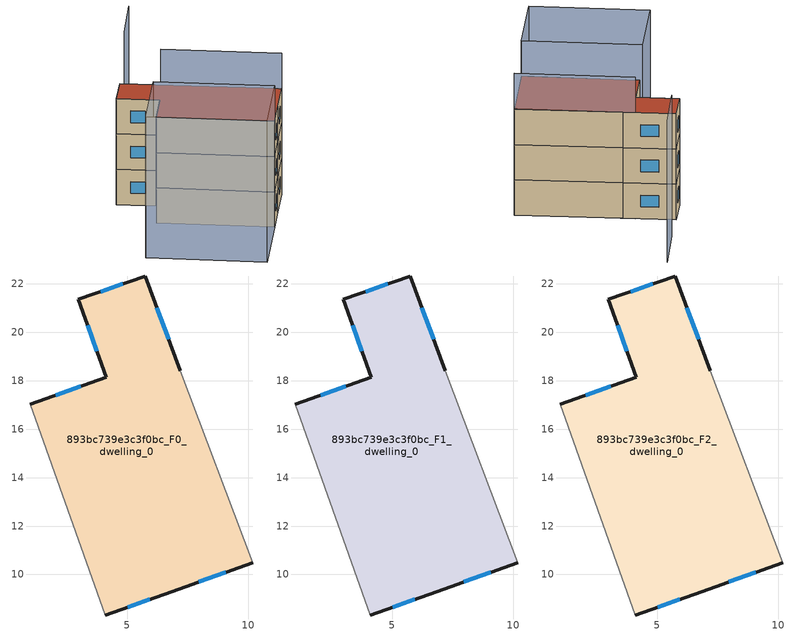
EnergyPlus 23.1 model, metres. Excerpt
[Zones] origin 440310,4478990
893bc739e3c3f0bc_F0_dwelling_0
 floor ground (EU_floor_Construction): 5.75,22.32 7.2,18.42 10.19,10.49 6.85,9.29 4.11,8.33 1.01,17.03 4.14,18.15 2.99,21.36 z0
 wall outside (EU_wall_Construction): 4.11,8.33 6.85,9.29 10.19,10.49 / 7.2,18.42 5.75,22.32 2.99,21.36 4.14,18.15 1.01,17.03 z0:3
 wall adiabatic (EU_wall_Construction): 10.19,10.49 7.2,18.42 / 1.01,17.03 4.11,8.33 z0:3
 window (EU_Window_Construction): 7.97,9.69 9.07,10.09 / 5.02,8.65 5.94,8.97 / 3.09,17.78 2.05,17.41 / 3.38,20.28 3.76,19.22 / 4.83,22 3.91,21.68 / 6.71,19.72 6.24,21.02 z1:2
893bc739e3c3f0bc_F1_dwelling_0
 floor to 893bc739e3c3f0bc_F0_dwelling_0 (EU_floor_Construction): 5.75,22.32 7.2,18.42 10.19,10.49 6.85,9.29 4.11,8.33 1,17.03 4.14,18.15 2.99,21.36 z3
 wall outside (EU_wall_Construction): 4.11,8.33 6.85,9.29 10.19,10.49 / 7.2,18.42 5.75,22.32 2.99,21.36 4.14,18.15 1.01,17.03 z3:6
 wall adiabatic (EU_wall_Construction): 10.19,10.49 7.2,18.42 / 1.01,17.03 4.11,8.33 z3:6
 window (EU_Window_Construction): 7.97,9.69 9.07,10.09 / 5.02,8.65 5.94,8.97 / 3.09,17.78 2.05,17.41 / 3.38,20.28 3.76,19.22 / 4.83,22 3.91,21.68 / 6.71,19.72 6.24,21.02 z4:5
893bc739e3c3f0bc_F2_dwelling_0
 floor to 893bc739e3c3f0bc_F1_dwelling_0 (EU_floor_Construction): 5.75,22.32 7.2,18.42 10.19,10.49 6.85,9.29 4.11,8.33 1,17.03 4.14,18.15 2.99,21.36 z6
 wall outside (EU_wall_Construction): 4.11,8.33 6.85,9.29 10.19,10.49 / 7.2,18.42 5.75,22.32 2.99,21.36 4.14,18.15 1.01,17.03 z6:9
 wall adiabatic (EU_wall_Construction): 10.19,10.49 7.2,18.42 / 1.01,17.03 4.11,8.33 z6:9
 window (EU_Window_Construction): 7.97,9.69 9.07,10.09 / 5.02,8.65 5.94,8.97 / 3.09,17.78 2.05,17.41 / 3.38,20.28 3.76,19.22 / 4.83,22 3.91,21.68 / 6.71,19.72 6.24,21.02 z7:8
 roof outside (EU_roof_Construction): 10.19,10.49 7.2,18.42 5.75,22.32 2.99,21.36 4.14,18.15 1.01,17.03 4.11,8.33 6.85,9.29 z9
shading: 10.07,10.43 6.87,19.34 / 13.47,25.07 8.81,23.33 / 4.13,8.33 -2.22,6.06 / -2.22,6.06 -5.42,14.99 / -5.42,14.99 0.92,17.26 / 0.92,17.26 4.13,8.33 z0:12
[Building]
EU S2 Campaign: North Axis=0; Terrain=City; Solar Distribution=FullExterior
[Site:Location]
Madrid: Latitude=40.5; Longitude=-3.5; Time Zone=1; Elevation=609
[SizingPeriod:WeatherFileDays]
AnnualSizingPeriod: Begin Month=1; Begin Day of Month=1; End Month=12; End Day of Month=31; Day of Week for Start Day=Monday; Use Weather File Daylight Saving Period=No; Use Weather File Rain and Snow Indicators=No
[MATERIAL]
EU_InternalMass_Material: Roughness=MediumRough; Thickness=0.1; Conductivity=1; Density=1800; Specific Heat=900; Thermal Absorptance=0.9; Solar Absorptance=0.7; Visible Absorptance=0.7
[MATERIAL:NOMASS] Roughness=MediumRough; Thermal Absorptance=0.9; Solar Absorptance=0.7; Visible Absorptance=0.7
Name | Thermal Resistance
EU_wall_NoMass | 0.459673
EU_roof_NoMass | 0.495815
EU_floor_NoMass | 0.788942
[WINDOWMATERIAL:SIMPLEGLAZINGSYSTEM]
EU_Window_SimpleGlazing: UFactor=4.26103; Solar Heat Gain Coefficient=0.85; Visible Transmittance=0.85
[CONSTRUCTION]
EU_wall_Construction: EU_wall_NoMass
EU_roof_Construction: EU_roof_NoMass
EU_floor_Construction: EU_floor_NoMass
EU_InternalMass_Construction: EU_InternalMass_Material
EU_Window_Construction: EU_Window_SimpleGlazing
[ZONE] Type=1; Multiplier=1; Ceiling Height=autocalculate; Volume=206.678; Floor Area=autocalculate; Part of Total Floor Area=Yes
893bc739e3c3f0bc_F0_dwelling_0; 893bc739e3c3f0bc_F1_dwelling_0; 893bc739e3c3f0bc_F2_dwelling_0
[INTERNALMASS] Construction=EU_InternalMass_Construction; Surface Area=68.8927
Name | Zone or ZoneList
893bc739e3c3f0bc_F0_dwelling_0_EU_InternalMass | 893bc739e3c3f0bc_F0_dwelling_0
893bc739e3c3f0bc_F1_dwelling_0_EU_InternalMass | 893bc739e3c3f0bc_F1_dwelling_0
893bc739e3c3f0bc_F2_dwelling_0_EU_InternalMass | 893bc739e3c3f0bc_F2_dwelling_0
[OTHEREQUIPMENT] Fuel Type=Electricity; Design Level Calculation Method=Watts/Area; Power per Zone Floor Area=1; Fraction Latent=0; Fraction Radiant=0; Fraction Lost=0; Carbon Dioxide Generation Rate=0; EndUse Subcategory=EU_Step8_InternalGains
Name | Zone or ZoneList or Space or SpaceList | Schedule
EU_Step8_InternalGain_893bc739e3c3f0bc_F0_dwelling_0_f000 | 893bc739e3c3f0bc_F0_dwelling_0 | EU_Step8_GainSchedule_893bc739e3c3f0bc_F0_dwelling_0_f000
EU_Step8_InternalGain_893bc739e3c3f0bc_F1_dwelling_0_f000 | 893bc739e3c3f0bc_F1_dwelling_0 | EU_Step8_GainSchedule_893bc739e3c3f0bc_F1_dwelling_0_f000
EU_Step8_InternalGain_893bc739e3c3f0bc_F2_dwelling_0_f000 | 893bc739e3c3f0bc_F2_dwelling_0 | EU_Step8_GainSchedule_893bc739e3c3f0bc_F2_dwelling_0_f000
[ZONEVENTILATION:DESIGNFLOWRATE] Schedule=EU_AlwaysOn; Design Flow Rate Calculation Method=AirChanges/Hour; Air Changes per Hour=0.719161; Ventilation Type=Natural; Fan Pressure Rise=0; Fan Total Efficiency=1; Constant Term Coefficient=1; Temperature Term Coefficient=0; Velocity Term Coefficient=0; Velocity Squared Term Coefficient=0; Minimum Indoor Temperature=-100; Maximum Indoor Temperature=100; Delta Temperature=-100; Minimum Outdoor Temperature=-100; Maximum Outdoor Temperature=100; Maximum Wind Speed=40
Name | Zone or ZoneList or Space or SpaceList
EU_ConstantAir_893bc739e3c3f0bc_F0_dwelling_0 | 893bc739e3c3f0bc_F0_dwelling_0
EU_ConstantAir_893bc739e3c3f0bc_F1_dwelling_0 | 893bc739e3c3f0bc_F1_dwelling_0
EU_ConstantAir_893bc739e3c3f0bc_F2_dwelling_0 | 893bc739e3c3f0bc_F2_dwelling_0
[HVACTEMPLATE:THERMOSTAT] Constant Heating Setpoint=20; Constant Cooling Setpoint=50
EU_HeatOnly_893bc739e3c3f0bc_F0_dwelling_0; EU_HeatOnly_893bc739e3c3f0bc_F1_dwelling_0; EU_HeatOnly_893bc739e3c3f0bc_F2_dwelling_0
[HVACTEMPLATE:ZONE:IDEALLOADSAIRSYSTEM] System Availability Schedule=EU_AlwaysOn; Maximum Heating Supply Air Temperature=50; Minimum Cooling Supply Air Temperature=13; Maximum Heating Supply Air Humidity Ratio=0.0156; Minimum Cooling Supply Air Humidity Ratio=0.0077; Heating Limit=NoLimit; Cooling Limit=NoLimit; Heating Availability Schedule=EU_AlwaysOn; Cooling Availability Schedule=EU_CoolingOff; Dehumidification Control Type=ConstantSensibleHeatRatio; Cooling Sensible Heat Ratio=0.7; Dehumidification Setpoint=60; Humidification Control Type=None; Humidification Setpoint=30; Outdoor Air Method=None; Outdoor Air Flow Rate per Person=0.00944; Outdoor Air Flow Rate per Zone Floor Area=0; Outdoor Air Flow Rate per Zone=0; Demand Controlled Ventilation Type=None; Outdoor Air Economizer Type=NoEconomizer; Heat Recovery Type=None; Sensible Heat Recovery Effectiveness=0.7; Latent Heat Recovery Effectiveness=0.65
Name | Template Thermostat
893bc739e3c3f0bc_F0_dwelling_0 | EU_HeatOnly_893bc739e3c3f0bc_F0_dwelling_0
893bc739e3c3f0bc_F1_dwelling_0 | EU_HeatOnly_893bc739e3c3f0bc_F1_dwelling_0
893bc739e3c3f0bc_F2_dwelling_0 | EU_HeatOnly_893bc739e3c3f0bc_F2_dwelling_0
[SIZING:ZONE] Zone Cooling Design Supply Air Temperature Input Method=SupplyAirTemperature; Zone Cooling Design Supply Air Temperature=13; Zone Heating Design Supply Air Temperature Input Method=SupplyAirTemperature; Zone Heating Design Supply Air Temperature=50; Zone Cooling Design Supply Air Humidity Ratio=0.008; Zone Heating Design Supply Air Humidity Ratio=0.008; Cooling Design Air Flow Method=DesignDay; Cooling Design Air Flow Rate=0; Cooling Minimum Air Flow per Zone Floor Area=0.000762; Cooling Minimum Air Flow=0; Cooling Minimum Air Flow Fraction=0.2; Heating Design Air Flow Method=DesignDay; Heating Design Air Flow Rate=0; Heating Maximum Air Flow per Zone Floor Area=0.002032; Heating Maximum Air Flow=0.141576; Heating Maximum Air Flow Fraction=0.3; Account for Dedicated Outdoor Air System=No; Dedicated Outdoor Air System Control Strategy=NeutralSupplyAir; Dedicated Outdoor Air Low Setpoint Temperature for Design=autosize; Dedicated Outdoor Air High Setpoint Temperature for Design=autosize; Zone Load Sizing Method=Sensible Load Only No Latent Load; Zone Latent Cooling Design Supply Air Humidity Ratio Input Method=HumidityRatioDifference; Zone Cooling Design Supply Air Humidity Ratio Difference=0.005; Zone Latent Heating Design Supply Air Humidity Ratio Input Method=HumidityRatioDifference; Zone Humidification Design Supply Air Humidity Ratio Difference=0.005
893bc739e3c3f0bc_F0_dwelling_0; 893bc739e3c3f0bc_F1_dwelling_0; 893bc739e3c3f0bc_F2_dwelling_0
[SCHEDULE:CONSTANT]
Name | Hourly Value
EU_AlwaysOn | 1
EU_CoolingOff | 0
[SCHEDULE:FILE] Column Number=1; Rows to Skip at Top=0; Number of Hours of Data=8760; Column Separator=Comma; Interpolate to Timestep=No; Minutes per Item=60; Adjust Schedule for Daylight Savings=Yes
Name | File
EU_Step8_GainSchedule_893bc739e3c3f0bc_F0_dwelling_0_f000 | ../../schedules/893bc739e3c3f0bc/893bc739e3c3f0bc_F0_dwelling_0_f000_gain.csv
EU_Step8_GainSchedule_893bc739e3c3f0bc_F1_dwelling_0_f000 | ../../schedules/893bc739e3c3f0bc/893bc739e3c3f0bc_F1_dwelling_0_f000_gain.csv
EU_Step8_GainSchedule_893bc739e3c3f0bc_F2_dwelling_0_f000 | ../../schedules/893bc739e3c3f0bc/893bc739e3c3f0bc_F2_dwelling_0_f000_gain.csv
